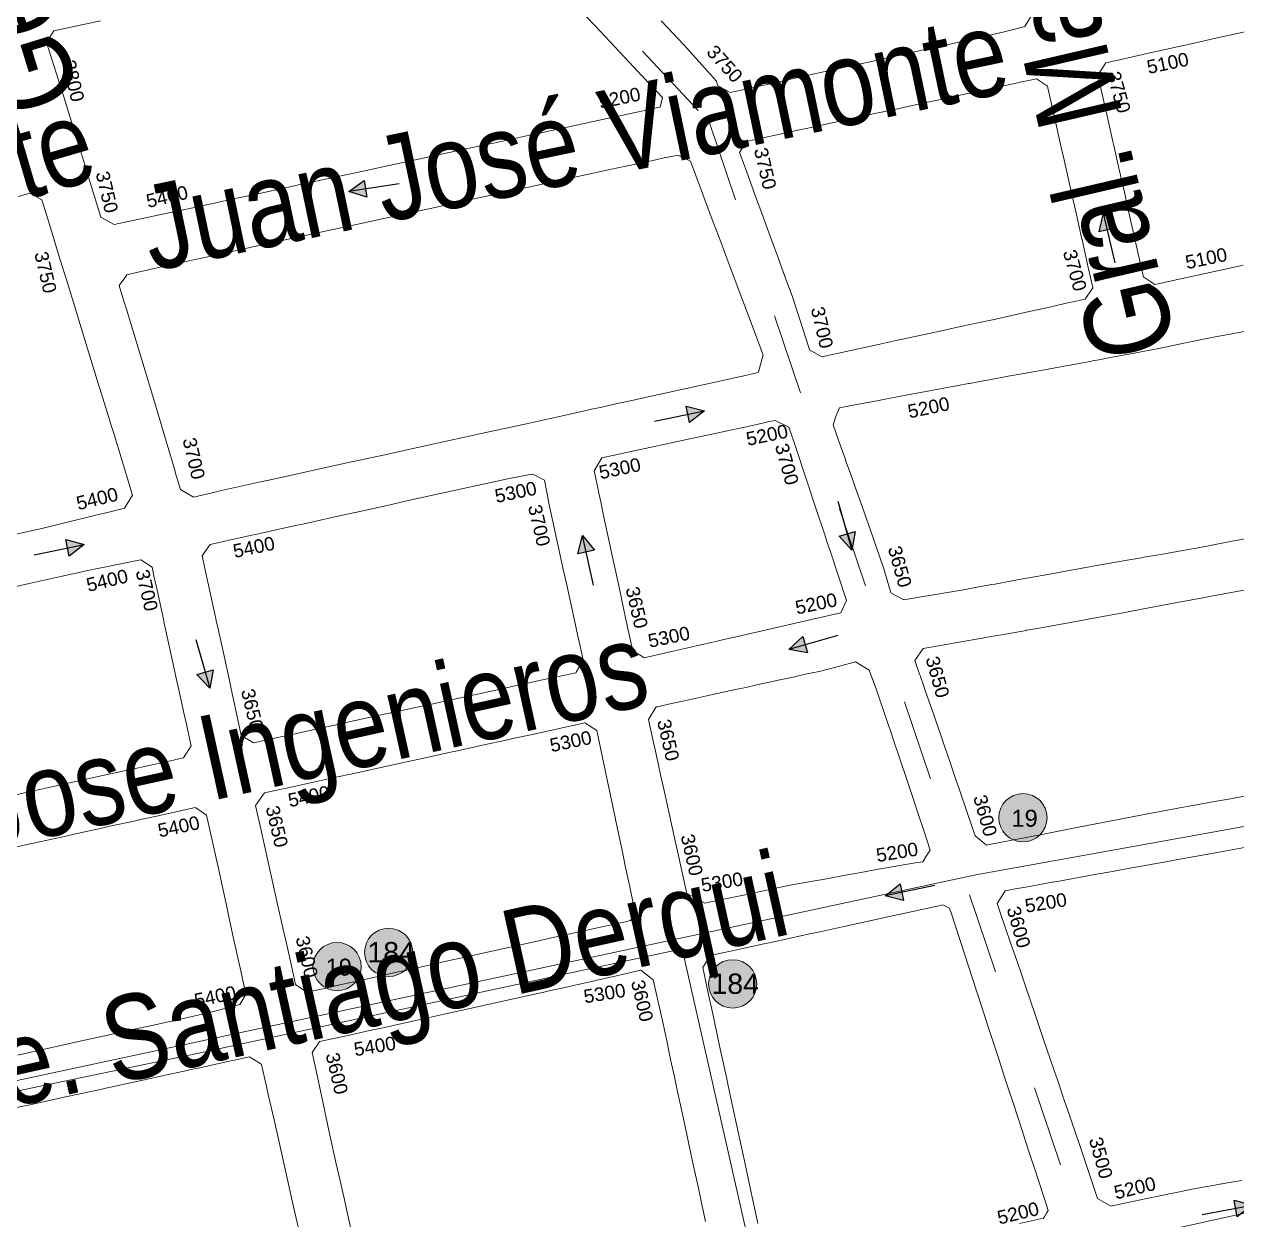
# Model space of a CAD drawing. Header units: millimetres. Extents: x 11558 to 23675, y 49449 to 61482.
# Drawn here: x 15735 to 16092.4, y 57378.9 to 57731.2 of the extents above; entities that cross this region are included whole.
import ezdxf

# ---------------------------------------------------------------- set-up
doc = ezdxf.new("R2010")
doc.units = ezdxf.units.MM
doc.linetypes.add('ACAD_ISO03W100', pattern=[30, 12, -18])
for name, color, linetype in [('0. plano base - nombres calles', 22, 'Continuous'), ('0. Plano Base - PLANO', 254, 'Continuous'), ('0. Plano base - sentido calles', 253, 'Continuous'), ('0.BARRIOS - DIVISIÓN', 12, 'ACAD_ISO03W100'), ('7. puesta en valor CC la lucila', 212, 'Continuous'), ('numeración', 7, 'Continuous')]:
    doc.layers.add(name, color=color, linetype=linetype)
for name, color, linetype, true_color in [('Linea 184 REGRESO', 7, 'Continuous', 0x18f75b), ('Linea 19 Estación Carapachay', 7, 'Continuous', 0xa80000), ('Linea 19 Plaza Miserere', 7, 'Continuous', 0x575757)]:
    doc.layers.add(name, color=color, linetype=linetype, true_color=true_color)
doc.layers.get('7. puesta en valor CC la lucila').off()
doc.styles.get("Standard").update_dxf_attribs({"font": 'arial.ttf'})

# ---------------------------------------------------------------- blocks, each defined once
blk = doc.blocks.new('MANZANAS')
at = {"layer": '0. Plano Base - PLANO', "color": 0, "linetype": 'Continuous', "lineweight": 5}
for points in [[(5634856.74, 6179736.45), (5634855.03, 6179735.02), (5634849.02, 6179730.02), (5634841.22, 6179723.52), (5634838.11, 6179720.92), (5634836.26, 6179719.38), (5634832.41, 6179719.81), (5634832.29, 6179719.82), (5634825.42, 6179727.97), (5634824.25, 6179729.35), (5634818.61, 6179736.04), (5634815.77, 6179739.4), (5634813.1, 6179742.56), (5634812.13, 6179743.71), (5634811.66, 6179744.27), (5634806.69, 6179750.17), (5634805.92, 6179751.07), (5634800.66, 6179757.31), (5634795.86, 6179763), (5634792.98, 6179766.41), (5634793.31, 6179770.71), (5634798.27, 6179774.86), (5634798.52, 6179775.08), (5634801.87, 6179777.88), (5634803.52, 6179779.27), (5634805.7, 6179781.09), (5634813.74, 6179787.84), (5634819.13, 6179792.36), (5634821.29, 6179794.17), (5634825.79, 6179797.94)], [(5634767.53, 6179773.56), (5634767.27, 6179769.22), (5634764.65, 6179766.86), (5634762.25, 6179764.7), (5634754.48, 6179758.13), (5634746.93, 6179751.83), (5634744, 6179749.37), (5634743.89, 6179749.29), (5634739.13, 6179745.31), (5634736.44, 6179743.07), (5634735.22, 6179742.04), (5634734.19, 6179741.18), (5634731.58, 6179739), (5634729.32, 6179737.11), (5634726.7, 6179734.92), (5634723.71, 6179732.43), (5634721.82, 6179730.85), (5634716.19, 6179726.14), (5634714.49, 6179724.72), (5634714.16, 6179724.45), (5634712.07, 6179722.7), (5634711.39, 6179722.13), (5634709.36, 6179720.44), (5634709.06, 6179720.19), (5634708.39, 6179719.63), (5634703.51, 6179715.56), (5634699.1, 6179711.87), (5634694.85, 6179711.99), (5634694.01, 6179712.96), (5634690.24, 6179714.4), (5634683.29, 6179717.07), (5634680.71, 6179718.01), (5634671.37, 6179721.25)], [(5634894.84, 6179665.55), (5634891.01, 6179662.5), (5634887.41, 6179659.64), (5634883.01, 6179656.13), (5634881.02, 6179654.62), (5634879.81, 6179653.69), (5634878.91, 6179653.01), (5634874.93, 6179649.98), (5634870.06, 6179646.27), (5634869.9, 6179646.14), (5634866.53, 6179643.58), (5634858.86, 6179637.69), (5634851.05, 6179631.65), (5634847.68, 6179629.05), (5634843.18, 6179625.58), (5634840.89, 6179623.81), (5634835.09, 6179619.33), (5634834.42, 6179618.81), (5634831.71, 6179616.72), (5634827.22, 6179613.25), (5634819.62, 6179607.51), (5634817.14, 6179605.65), (5634813.47, 6179602.9), (5634809.11, 6179602.87), (5634804.21, 6179608), (5634796.99, 6179614.87), (5634789.84, 6179621.61), (5634785.44, 6179625.73), (5634782.53, 6179628.44), (5634779.26, 6179631.48), (5634779.1, 6179631.62), (5634776.23, 6179634.29), (5634774.93, 6179635.5), (5634771.15, 6179639.01), (5634770.75, 6179641.84), (5634770.55, 6179644.35), (5634774.13, 6179647.16), (5634776.85, 6179649.29), (5634779.76, 6179651.57), (5634784.55, 6179655.33), (5634790.9, 6179660.3), (5634798.54, 6179666.27), (5634801, 6179668.18), (5634801.23, 6179668.36), (5634803.67, 6179670.25), (5634806.38, 6179672.35), (5634810.43, 6179675.49), (5634814.58, 6179678.72), (5634819.86, 6179682.82), (5634822.38, 6179684.77), (5634825, 6179686.81), (5634825.05, 6179686.84), (5634827.58, 6179688.81), (5634830.17, 6179690.81), (5634830.39, 6179690.99), (5634832.31, 6179692.48), (5634833.38, 6179693.31), (5634834.21, 6179693.95), (5634835.04, 6179694.6), (5634838.1, 6179696.97), (5634846.01, 6179703.24), (5634852.26, 6179708.29), (5634859.2, 6179713.89), (5634864, 6179717.68), (5634866.4, 6179719.58)], [(5634651.2, 6179712.18), (5634654.59, 6179710.99), (5634660.72, 6179708.84), (5634670.3, 6179705.48), (5634673.75, 6179704.27), (5634673.81, 6179704.25), (5634677.45, 6179702.97), (5634677.51, 6179702.95), (5634682.09, 6179701.34), (5634682.81, 6179698.54), (5634681.99, 6179697.86), (5634678.48, 6179694.96), (5634667.26, 6179685.68), (5634659.52, 6179679.28), (5634656.78, 6179677.02), (5634654.54, 6179675.16), (5634654.34, 6179675), (5634651.75, 6179672.86), (5634644.06, 6179666.5), (5634642.15, 6179664.92), (5634636.28, 6179660.07), (5634628.85, 6179653.92), (5634621.23, 6179647.63), (5634613.43, 6179641.18), (5634605.71, 6179634.8), (5634598.1, 6179628.5), (5634597.86, 6179628.3), (5634590.38, 6179622.12), (5634582.98, 6179616), (5634580.23, 6179613.73), (5634574.9, 6179609.32), (5634571.31, 6179606.35), (5634570.62, 6179605.78), (5634567.19, 6179602.95), (5634555.95, 6179593.66), (5634551.41, 6179593.78), (5634546.75, 6179598.53), (5634541.16, 6179604.23), (5634539.64, 6179605.79), (5634532.69, 6179612.87), (5634529, 6179616.61), (5634525.46, 6179620.19), (5634513.53, 6179632.1), (5634513.89, 6179636.1), (5634524.69, 6179645.04)], [(5634929.61, 6179598.09), (5634925.9, 6179595.22), (5634921.65, 6179591.94), (5634916.98, 6179588.33), (5634913.48, 6179585.62), (5634911.4, 6179584.02), (5634905.5, 6179579.39), (5634904.67, 6179578.73), (5634897.79, 6179573.28), (5634890.07, 6179567.15), (5634887.29, 6179564.94), (5634882.22, 6179560.92), (5634877.32, 6179557.03), (5634873.98, 6179554.38), (5634868.68, 6179550.18), (5634868.43, 6179549.98), (5634864.16, 6179550.81), (5634858.95, 6179555.82), (5634853.61, 6179560.95), (5634851.7, 6179562.78), (5634848.77, 6179565.56), (5634847.21, 6179567.04), (5634844.42, 6179569.69), (5634841.72, 6179572.26), (5634838.22, 6179575.59), (5634836.91, 6179576.82), (5634831.39, 6179582.06), (5634830.4, 6179583.01), (5634828.02, 6179585.27), (5634827.67, 6179585.6), (5634824.61, 6179588.5), (5634825.13, 6179592.71), (5634834.17, 6179599.64), (5634838.7, 6179603.12), (5634841.78, 6179605.49), (5634844.74, 6179607.75), (5634849.59, 6179611.48), (5634849.67, 6179611.54), (5634852.67, 6179613.85), (5634860.99, 6179620.29), (5634866.43, 6179624.53), (5634867.27, 6179625.18), (5634868.62, 6179626.24), (5634872.07, 6179628.93), (5634874.53, 6179630.84), (5634876.58, 6179632.45), (5634881.96, 6179636.64), (5634884.89, 6179638.92), (5634886.59, 6179640.25), (5634887.53, 6179640.98), (5634891.44, 6179644.03), (5634891.75, 6179644.27), (5634892.6, 6179644.94), (5634893.49, 6179645.63), (5634895.47, 6179647.18), (5634901.14, 6179651.6)], [(5634980.7, 6179496.99), (5634977.26, 6179494.34), (5634976.14, 6179493.5), (5634975.91, 6179493.32), (5634974.33, 6179492.09), (5634968.39, 6179487.52), (5634968.25, 6179487.4), (5634961.37, 6179481.82), (5634958.33, 6179479.32), (5634955.42, 6179476.92), (5634949.97, 6179472.43), (5634945.48, 6179472.63), (5634938.5, 6179479.36), (5634933.13, 6179484.54), (5634930.99, 6179486.59), (5634924.82, 6179492.48), (5634923.86, 6179493.4), (5634918.58, 6179498.45), (5634916.72, 6179500.22), (5634909.32, 6179507.29), (5634906.38, 6179510.1), (5634903.03, 6179513.31), (5634902.17, 6179514.13), (5634896.84, 6179519.22), (5634894.84, 6179521.13), (5634891.98, 6179523.87), (5634889.02, 6179526.69), (5634887.75, 6179527.91), (5634881.39, 6179533.99), (5634879.15, 6179536.13), (5634879.51, 6179540.56), (5634881.87, 6179542.39), (5634884.4, 6179544.34), (5634887.67, 6179546.87), (5634890.61, 6179549.15), (5634890.73, 6179549.24), (5634892.28, 6179550.43), (5634900.75, 6179556.98), (5634904.93, 6179560.21), (5634909.01, 6179563.37), (5634917.56, 6179569.99), (5634919.53, 6179571.51), (5634924.43, 6179575.3), (5634929.79, 6179579.45), (5634932.69, 6179581.69), (5634940.52, 6179587.75)], [(5634527.13, 6179587.99), (5634529.59, 6179590.36), (5634533.62, 6179590.31), (5634538.49, 6179585.37), (5634545.49, 6179578.26), (5634552.55, 6179571.11), (5634554.89, 6179568.73), (5634558.68, 6179564.88), (5634559.65, 6179563.9), (5634566.51, 6179556.94), (5634573.58, 6179549.76), (5634574.47, 6179548.85), (5634580.51, 6179542.73), (5634582.91, 6179540.29), (5634583.29, 6179539.91), (5634588.49, 6179534.62), (5634590.85, 6179532.23), (5634593.24, 6179529.8), (5634597.06, 6179525.89), (5634597.52, 6179525.42), (5634597.17, 6179520.88), (5634593.59, 6179517.75), (5634590.96, 6179515.44), (5634578.3, 6179504.35), (5634576.17, 6179502.58), (5634568.5, 6179496.2)], [(5634860.01, 6179419.95), (5634857.59, 6179422.87), (5634853.46, 6179427.87), (5634851.28, 6179430.5), (5634846.82, 6179435.89), (5634844.76, 6179438.38), (5634838.63, 6179445.79), (5634833.21, 6179452.34), (5634832.22, 6179453.54), (5634825.84, 6179461.25), (5634819.11, 6179469.37), (5634815.73, 6179473.45), (5634813.55, 6179476.09), (5634810.81, 6179479.41), (5634811.21, 6179483.57), (5634814.4, 6179486.23), (5634817.29, 6179488.63), (5634823.17, 6179493.52), (5634824.79, 6179494.87), (5634825.55, 6179495.5), (5634826.25, 6179496.09), (5634829.38, 6179498.69), (5634833.86, 6179502.42), (5634836.96, 6179504.99), (5634841.81, 6179509.03), (5634849.93, 6179515.78), (5634853.32, 6179518.6), (5634858.11, 6179522.59), (5634863.82, 6179527.32), (5634865.12, 6179528.41), (5634867.28, 6179528.47), (5634868.32, 6179527.44), (5634874.04, 6179521.83), (5634877.41, 6179518.52), (5634885.62, 6179510.47), (5634886.03, 6179510.07), (5634892.36, 6179503.85), (5634892.88, 6179503.35), (5634900.17, 6179496.19), (5634902.75, 6179493.66), (5634905.1, 6179491.35), (5634907.34, 6179489.15), (5634909.48, 6179487.05), (5634914.19, 6179482.43), (5634921.35, 6179475.4), (5634925.96, 6179470.88), (5634926.68, 6179470.2), (5634932.07, 6179464.88), (5634934.16, 6179462.84), (5634934.11, 6179461.89), (5634934.06, 6179460.81), (5634934.03, 6179460.13), (5634928.45, 6179455.56)], [(5634574.77, 6179481.74), (5634582.48, 6179488.25), (5634590.05, 6179494.64), (5634596.4, 6179499.97), (5634597.91, 6179501.18), (5634599.96, 6179502.83), (5634606.39, 6179507.97), (5634608.42, 6179509.59), (5634612.39, 6179509.22), (5634614.39, 6179506.81), (5634616.79, 6179503.93), (5634618.54, 6179501.83), (5634622.41, 6179497.17), (5634623.2, 6179496.22), (5634629.61, 6179488.52), (5634632.91, 6179484.55), (5634634.36, 6179482.81), (5634636.05, 6179480.78), (5634638.33, 6179478.04), (5634640.23, 6179475.76), (5634642.42, 6179473.12), (5634646.86, 6179467.78), (5634646.49, 6179463.63), (5634644.74, 6179462.17), (5634644.21, 6179461.73), (5634636.76, 6179455.5), (5634636.11, 6179454.96), (5634628.54, 6179448.65), (5634620.8, 6179442.18), (5634616.68, 6179438.74), (5634613.22, 6179435.85), (5634610.77, 6179433.8), (5634605.47, 6179429.38)], [(5634754.58, 6179362.89), (5634748.03, 6179370.66), (5634745.75, 6179373.36), (5634744.08, 6179375.34), (5634741.61, 6179378.27), (5634736.04, 6179384.93), (5634735.18, 6179385.97), (5634728.78, 6179393.69), (5634723.98, 6179399.49), (5634720.15, 6179404.11), (5634720.19, 6179404.43), (5634720.57, 6179407.4), (5634720.64, 6179407.94), (5634727.26, 6179413.45), (5634732.24, 6179417.61), (5634734.99, 6179419.9), (5634742.55, 6179426.2), (5634750.25, 6179432.62), (5634757.97, 6179439.06), (5634763.09, 6179443.38), (5634765.6, 6179445.49), (5634773.25, 6179451.93), (5634773.44, 6179452.09), (5634776.74, 6179454.86), (5634780.83, 6179458.31), (5634783.56, 6179460.61), (5634785.92, 6179462.6), (5634788.33, 6179464.66), (5634794.95, 6179470.31), (5634799.48, 6179469.46), (5634807.56, 6179459.98), (5634811.64, 6179454.99), (5634813.93, 6179452.18), (5634815.74, 6179449.97), (5634818.24, 6179446.95), (5634820.5, 6179444.22), (5634826.89, 6179436.5), (5634833.27, 6179428.79), (5634835.1, 6179426.59), (5634839.66, 6179421.08), (5634843.7, 6179416.21), (5634846.05, 6179413.38)], [(5634612.82, 6179415.89), (5634618.5, 6179420.61), (5634620.68, 6179422.44), (5634626.36, 6179427.19), (5634628.26, 6179428.78), (5634634.98, 6179434.4), (5634635.93, 6179435.2), (5634636.58, 6179435.75), (5634642.84, 6179440.98), (5634643.56, 6179441.59), (5634645.6, 6179443.29), (5634647.75, 6179445.09), (5634656.31, 6179452.25), (5634656.48, 6179452.23), (5634660.35, 6179451.77), (5634664.95, 6179446.31), (5634671.24, 6179438.75), (5634673.36, 6179436.2), (5634677.74, 6179430.95), (5634679.69, 6179428.6), (5634679.98, 6179428.25), (5634684.13, 6179423.26), (5634685.56, 6179421.55), (5634687.87, 6179418.77), (5634690.37, 6179415.77), (5634694.99, 6179410.22), (5634694.7, 6179406.81), (5634689.96, 6179402.43), (5634688.23, 6179400.84), (5634682.24, 6179395.79), (5634674.27, 6179389.14), (5634673.12, 6179388.18), (5634670.45, 6179385.95), (5634669.6, 6179385.23), (5634666.7, 6179382.81), (5634664.96, 6179381.36), (5634664.79, 6179381.22), (5634658.97, 6179376.36), (5634651.42, 6179370.03), (5634643.58, 6179363.46)], [(5634649.93, 6179349.17), (5634652.27, 6179351.11), (5634654.54, 6179352.99), (5634662.13, 6179359.29), (5634664.76, 6179361.47), (5634667.24, 6179363.53), (5634669.47, 6179365.39), (5634671.74, 6179367.28), (5634673.99, 6179369.16), (5634675.29, 6179370.25), (5634677.44, 6179372.04), (5634680.02, 6179374.18), (5634682.84, 6179376.53), (5634685.22, 6179378.51), (5634688.87, 6179381.54), (5634689.97, 6179382.45), (5634690.46, 6179382.86), (5634692.84, 6179384.84), (5634699.66, 6179390.51), (5634700.55, 6179391.25), (5634704.4, 6179394.45), (5634705.13, 6179394.39), (5634707.92, 6179394.16), (5634708.55, 6179394.11), (5634710, 6179392.39), (5634712.84, 6179389.03), (5634714.39, 6179387.18), (5634717.12, 6179383.94), (5634719.36, 6179381.3), (5634723.71, 6179376.15), (5634730.12, 6179368.55), (5634736.33, 6179361.18), (5634743.01, 6179353.25)]]:
    blk.add_lwpolyline(points, dxfattribs=at)
for points in [[(5634764.64, 6179659.93), (5634759.03, 6179655.27), (5634754.85, 6179655.42), (5634754.81, 6179655.46), (5634747.94, 6179662.21), (5634747.26, 6179662.88), (5634742.9, 6179667.17), (5634739.67, 6179670.12), (5634739.05, 6179670.68), (5634736.49, 6179673.02), (5634734.27, 6179675.05), (5634731.77, 6179677.33), (5634729.12, 6179679.76), (5634726.8, 6179681.87), (5634726.39, 6179682.25), (5634724.38, 6179684.09), (5634721.55, 6179686.67), (5634720.55, 6179687.58), (5634720.43, 6179687.7), (5634720.11, 6179687.99), (5634716.82, 6179690.99), (5634713.43, 6179694.09), (5634709.75, 6179697.46), (5634709.99, 6179701.33), (5634714.17, 6179704.79), (5634717.07, 6179707.2), (5634722.3, 6179711.53), (5634722.36, 6179711.58), (5634725.05, 6179713.8), (5634730.91, 6179718.66), (5634733.43, 6179720.74), (5634740.12, 6179726.29), (5634741.02, 6179727.03), (5634744.05, 6179729.54), (5634748.92, 6179733.57), (5634756.58, 6179739.92), (5634758.59, 6179741.58), (5634761.44, 6179743.94), (5634764.27, 6179746.29), (5634771.97, 6179752.67), (5634774.29, 6179754.59), (5634775.22, 6179755.36), (5634777.34, 6179757.11), (5634781.28, 6179756.69), (5634781.59, 6179756.32), (5634786.45, 6179750.55), (5634787.32, 6179749.52), (5634793.47, 6179742.23), (5634795.38, 6179739.96), (5634799.72, 6179734.81), (5634802.65, 6179731.33), (5634806.23, 6179727.08), (5634811.03, 6179721.38), (5634811.12, 6179721.28), (5634816.56, 6179714.83), (5634820.47, 6179710.18), (5634820.51, 6179710.13), (5634820.04, 6179706.14), (5634817.21, 6179703.76), (5634816.36, 6179703.05), (5634814.69, 6179701.64), (5634810.76, 6179698.34), (5634807.06, 6179695.23), (5634799.34, 6179688.76), (5634797.45, 6179687.19), (5634791.59, 6179682.32), (5634789.76, 6179680.8), (5634786.73, 6179678.28), (5634783.9, 6179675.93), (5634776.28, 6179669.6), (5634772.74, 6179666.66), (5634771.13, 6179665.32), (5634768.59, 6179663.21)], [(5634619.29, 6179537.99), (5634613.75, 6179533.13), (5634609.31, 6179533.37), (5634605.54, 6179537.27), (5634605.4, 6179537.42), (5634603.47, 6179539.42), (5634600.9, 6179542.08), (5634597.73, 6179545.36), (5634593.23, 6179550.03), (5634586.94, 6179556.48), (5634586.27, 6179557.17), (5634579.18, 6179564.44), (5634573.53, 6179570.24), (5634570.84, 6179572.97), (5634568.92, 6179574.92), (5634565.52, 6179578.37), (5634566, 6179581.68), (5634566.03, 6179582.26), (5634569, 6179584.75), (5634573.76, 6179588.73), (5634578.43, 6179592.65), (5634582.53, 6179596.09), (5634582.62, 6179596.16), (5634586.15, 6179599.11), (5634593.86, 6179605.57), (5634601.32, 6179611.76), (5634605.9, 6179615.55), (5634609.14, 6179618.24), (5634611.34, 6179620.06), (5634616.74, 6179624.53), (5634623.54, 6179630.16), (5634624.57, 6179631.02), (5634632.16, 6179637.3), (5634635, 6179639.65), (5634636.78, 6179641.13), (5634639.93, 6179643.74), (5634642.43, 6179645.81), (5634644.77, 6179647.75), (5634647.67, 6179650.15), (5634655.38, 6179656.53), (5634663.12, 6179662.94), (5634670.68, 6179669.2), (5634678.5, 6179675.68), (5634681.42, 6179678.09), (5634683.04, 6179679.44), (5634687.8, 6179683.38), (5634690.71, 6179685.79), (5634690.85, 6179685.91), (5634693.9, 6179688.43), (5634694.83, 6179688.46), (5634697.24, 6179688.53), (5634698.02, 6179688.55), (5634704.73, 6179682.51), (5634707.95, 6179679.62), (5634712.67, 6179675.38), (5634716.94, 6179671.54), (5634721.58, 6179667.37), (5634730.12, 6179659.7), (5634737.1, 6179653.42), (5634739.26, 6179651.48), (5634741.75, 6179649.24), (5634743.05, 6179648.07), (5634743.35, 6179647.81), (5634744.45, 6179642.74), (5634744.51, 6179642.46), (5634743.51, 6179641.63), (5634741.58, 6179640.02), (5634739.01, 6179637.87), (5634734.9, 6179634.43), (5634730.98, 6179631.17), (5634723.3, 6179624.75), (5634719.35, 6179621.45), (5634715.63, 6179618.35), (5634712.22, 6179615.5), (5634707.93, 6179611.91), (5634707.13, 6179611.24), (5634706.62, 6179610.82), (5634704.28, 6179608.86), (5634699.19, 6179604.61), (5634691.49, 6179598.19), (5634680.29, 6179588.86), (5634676.82, 6179585.96), (5634668.34, 6179578.9), (5634657.98, 6179570.26), (5634650.3, 6179563.86), (5634642.57, 6179557.42), (5634634.62, 6179550.79), (5634630.68, 6179547.51), (5634629.14, 6179546.23), (5634627.06, 6179544.5), (5634619.47, 6179538.14)], [(5634767.49, 6179564.38), (5634753.4, 6179552.4), (5634752.91, 6179552.44), (5634749.44, 6179552.71), (5634744.93, 6179558.17), (5634739.83, 6179564.37), (5634739.37, 6179564.89), (5634738.15, 6179566.38), (5634734.39, 6179570.92), (5634732.1, 6179573.7), (5634725.52, 6179581.65), (5634723.79, 6179583.74), (5634720.84, 6179587.32), (5634719.22, 6179589.28), (5634718.21, 6179590.5), (5634714.92, 6179594.48), (5634715.18, 6179598.93), (5634720.94, 6179603.7), (5634727.43, 6179609.08), (5634728.82, 6179610.23), (5634736.67, 6179616.73), (5634744.34, 6179623.08), (5634748.02, 6179626.04), (5634750.87, 6179628.49), (5634753.75, 6179630.91), (5634755.47, 6179632.3), (5634759.94, 6179632.41), (5634764.05, 6179628.42), (5634771.67, 6179621.03), (5634778.7, 6179614.2), (5634783.5, 6179609.54), (5634785.85, 6179607.26), (5634787.55, 6179605.62), (5634792.94, 6179600.38), (5634798.6, 6179594.89), (5634798.69, 6179590.9), (5634792.3, 6179585.47), (5634790.58, 6179583.98), (5634782.61, 6179577.23), (5634774.92, 6179570.69), (5634771.8, 6179568.05), (5634770.21, 6179566.69)], [(5634668.04, 6179481.5), (5634662.72, 6179477.1), (5634658.55, 6179477.27), (5634654.03, 6179482.78), (5634649.59, 6179488.19), (5634647.69, 6179490.48), (5634640.95, 6179498.57), (5634638.35, 6179501.69), (5634636.41, 6179504.03), (5634634.88, 6179505.86), (5634628.41, 6179513.62), (5634623.94, 6179518.99), (5634624.52, 6179523.07), (5634626.24, 6179524.51), (5634628.19, 6179526.14), (5634631.7, 6179529.07), (5634633.42, 6179530.51), (5634636.4, 6179533.01), (5634638.68, 6179534.92), (5634641.87, 6179537.59), (5634644.28, 6179539.6), (5634646.28, 6179541.27), (5634654.05, 6179547.77), (5634656.57, 6179549.88), (5634659.16, 6179552.04), (5634661.6, 6179554.09), (5634666.14, 6179557.89), (5634669.29, 6179560.65), (5634677.04, 6179567.01), (5634684.87, 6179573.56), (5634688.1, 6179576.26), (5634693.04, 6179580.39), (5634698.25, 6179584.48), (5634699.34, 6179585.33), (5634703.23, 6179585.3), (5634704.79, 6179583.3), (5634705.42, 6179582.5), (5634707.49, 6179579.84), (5634709.5, 6179577.43), (5634712.46, 6179573.88), (5634713.69, 6179572.41), (5634714.27, 6179571.71), (5634715.77, 6179569.91), (5634720.5, 6179564.23), (5634723.01, 6179561.23), (5634726.86, 6179556.6), (5634733.41, 6179548.74), (5634735.65, 6179546.06), (5634737.78, 6179543.5), (5634737.55, 6179539.43), (5634737.54, 6179539.18), (5634733.97, 6179536.23), (5634731.6, 6179534.26), (5634723.11, 6179527.22), (5634715.48, 6179520.89), (5634712.97, 6179518.81), (5634707.83, 6179514.55), (5634705.12, 6179512.3), (5634700.05, 6179508.09), (5634692.41, 6179501.74), (5634691.66, 6179501.12), (5634684.61, 6179495.26), (5634683.74, 6179494.54), (5634676.91, 6179488.87), (5634670.97, 6179483.92)], [(5634809.31, 6179501.97), (5634802.64, 6179496.49), (5634796.66, 6179496.59), (5634796.54, 6179496.59), (5634793.07, 6179500.75), (5634788.38, 6179506.36), (5634786.67, 6179508.41), (5634780.16, 6179516.2), (5634775.78, 6179521.45), (5634773.62, 6179524.03), (5634771.4, 6179526.69), (5634769, 6179529.56), (5634767.35, 6179531.53), (5634762.89, 6179536.87), (5634763.22, 6179541.18), (5634763.44, 6179541.38), (5634766.81, 6179544.19), (5634769.38, 6179546.33), (5634776.36, 6179552.13), (5634778.73, 6179554.11), (5634781.26, 6179556.2), (5634783.99, 6179558.47), (5634786.56, 6179560.62), (5634789.11, 6179562.73), (5634791.56, 6179564.76), (5634795.02, 6179567.63), (5634798.14, 6179570.27), (5634799.39, 6179571.26), (5634801.02, 6179572.62), (5634803.4, 6179574.76), (5634807.92, 6179578.83), (5634809.23, 6179580.02), (5634813.99, 6179579.75), (5634818.53, 6179575.62), (5634825.67, 6179568.76), (5634827.76, 6179566.75), (5634830.02, 6179564.58), (5634832.91, 6179561.79), (5634840.02, 6179555.03), (5634847.2, 6179548), (5634849.57, 6179545.66), (5634852.02, 6179543.25), (5634854.34, 6179540.95), (5634854.19, 6179539.23), (5634853.98, 6179536.93), (5634852.28, 6179535.65), (5634849.86, 6179533.83), (5634847.64, 6179532.15), (5634843.46, 6179528.97), (5634837.96, 6179524.71), (5634836.5, 6179523.58), (5634830.24, 6179518.72), (5634827.39, 6179516.52), (5634822.05, 6179512.44), (5634814.46, 6179506.2), (5634812, 6179504.18)], [(5634767.84, 6179506.3), (5634767.87, 6179506.26), (5634774.37, 6179498.33), (5634776.73, 6179495.45), (5634780.76, 6179490.53), (5634785.7, 6179484.5), (5634785.67, 6179484.07), (5634785.52, 6179481.82), (5634784, 6179480.57), (5634783.18, 6179479.89), (5634776.77, 6179474.59), (5634773.24, 6179471.64), (5634770.12, 6179469.02), (5634768.62, 6179467.76), (5634762.53, 6179462.65), (5634755.89, 6179457.09), (5634754.84, 6179456.2), (5634750.31, 6179452.4), (5634746.96, 6179449.59), (5634745.04, 6179447.98), (5634742.51, 6179445.86), (5634739.52, 6179443.35), (5634736.8, 6179441.07), (5634733.41, 6179438.23), (5634731.77, 6179436.85), (5634724.34, 6179430.62), (5634718.27, 6179425.53), (5634714.72, 6179422.54), (5634710.62, 6179419.1), (5634706.64, 6179419.61), (5634702.09, 6179425.02), (5634698.04, 6179429.82), (5634695.6, 6179432.71), (5634691.32, 6179437.8), (5634689.26, 6179440.25), (5634682.8, 6179447.91), (5634676.34, 6179455.58), (5634671.82, 6179460.96), (5634672.42, 6179465.49), (5634678.53, 6179470.56), (5634678.9, 6179470.88), (5634685.87, 6179476.68), (5634688.71, 6179479.03), (5634691.64, 6179481.47), (5634693.18, 6179482.75), (5634701.21, 6179489.43), (5634709.05, 6179495.96), (5634715.55, 6179501.36), (5634716.85, 6179502.44), (5634724.42, 6179508.74), (5634727.44, 6179511.25), (5634730.42, 6179513.74), (5634733.81, 6179516.55), (5634738.11, 6179520.13), (5634742.86, 6179524.08), (5634746.77, 6179527.35), (5634750.89, 6179526.97), (5634758.48, 6179517.72), (5634759.11, 6179516.94), (5634761.54, 6179513.98), (5634761.57, 6179513.93), (5634761.78, 6179513.68)]]:
    blk.add_lwpolyline(points, close=True, dxfattribs=at)
blk = doc.blocks.new('19')
at = {"layer": 'Linea 19 Estación Carapachay', "lineweight": 211, "true_color": 0xededed}
h = blk.add_hatch(color=7, dxfattribs=at)
h.dxf.hatch_style = 1
edge = h.paths.add_edge_path()
edge.add_arc((0, 0), 7.11, 0, 360)
at = {"layer": 'Linea 19 Estación Carapachay', "lineweight": 9}
blk.add_circle((0, 0), 7.11, dxfattribs=at)
at = {"layer": 'Linea 19 Estación Carapachay', "lineweight": 15, "insert": (-3.4, 2.34), "char_height": 5, "attachment_point": 1}
blk.add_mtext_dynamic_manual_height_columns('19', width=16.4579, gutter_width=12.5, heights=[0], dxfattribs=at)
blk = doc.blocks.new('184 vuelta')
at = {"layer": 'Linea 184 REGRESO', "lineweight": 211, "true_color": 0xededed}
h = blk.add_hatch(color=7, dxfattribs=at)
h.dxf.hatch_style = 1
edge = h.paths.add_edge_path()
edge.add_arc((0, 0), 7.11, 0, 360)
at = {"layer": 'Linea 184 REGRESO', "lineweight": 9}
blk.add_circle((0, 0), 7.11, dxfattribs=at)
at = {"layer": 'Linea 184 REGRESO', "lineweight": 15, "insert": (-6.26, 3.05), "char_height": 6, "attachment_point": 1}
blk.add_mtext_dynamic_manual_height_columns('184', width=16.4579, gutter_width=12.5, heights=[0], dxfattribs=at)

msp = doc.modelspace()

# ---------------------------------------------------------------- hatches: boundary and pattern name
at = {"layer": '0. Plano base - sentido calles', "linetype": 'Continuous', "lineweight": 25, "ltscale": 2, "true_color": 0x1a1a1a}
h = msp.add_hatch(color=250, dxfattribs=at)
h.dxf.hatch_style = 1
h.paths.add_polyline_path([(15830.67, 57681.94), (15835.99, 57680.22), (15835.61, 57682.69)])
h.paths.add_polyline_path([(15830.67, 57681.94), (15835.61, 57682.69), (15835.23, 57685.16)])
h = msp.add_hatch(color=250, dxfattribs=at)
h.dxf.hatch_style = 1
h.paths.add_polyline_path([(16053.13, 57675.49), (16051.86, 57670.05), (16054.29, 57670.63)])
h.paths.add_polyline_path([(16053.13, 57675.49), (16054.29, 57670.63), (16056.72, 57671.21)])
h = msp.add_hatch(color=250, dxfattribs=at)
h.dxf.hatch_style = 1
h.paths.add_polyline_path([(15935.5, 57617.25), (15930.1, 57618.7), (15930.6, 57616.25)])
h.paths.add_polyline_path([(15935.5, 57617.25), (15930.6, 57616.25), (15931.1, 57613.8)])
h = msp.add_hatch(color=250, dxfattribs=at)
h.dxf.hatch_style = 1
h.paths.add_polyline_path([(15978.96, 57576.2), (15979.99, 57581.7), (15977.58, 57581.01)])
h.paths.add_polyline_path([(15978.96, 57576.2), (15977.58, 57581.01), (15975.18, 57580.33)])
h = msp.add_hatch(color=250, dxfattribs=at)
h.dxf.hatch_style = 1
h.paths.add_polyline_path([(15752.67, 57577.88), (15747.27, 57579.33), (15747.77, 57576.88)])
h.paths.add_polyline_path([(15752.67, 57577.88), (15747.77, 57576.88), (15748.27, 57574.43)])
h = msp.add_hatch(color=250, dxfattribs=at)
h.dxf.hatch_style = 1
h.paths.add_polyline_path([(15899.56, 57580.56), (15898.19, 57575.13), (15900.63, 57575.67)])
h.paths.add_polyline_path([(15899.56, 57580.56), (15900.63, 57575.67), (15903.08, 57576.21)])
h = msp.add_hatch(color=250, dxfattribs=at)
h.dxf.hatch_style = 1
h.paths.add_polyline_path([(15960.37, 57547), (15965.86, 57545.96), (15965.18, 57548.36)])
h.paths.add_polyline_path([(15960.37, 57547), (15965.18, 57548.36), (15964.5, 57550.77)])
h = msp.add_hatch(color=250, dxfattribs=at)
h.dxf.hatch_style = 1
h.paths.add_polyline_path([(15789.7, 57535.52), (15790.73, 57541.01), (15788.32, 57540.33)])
h.paths.add_polyline_path([(15789.7, 57535.52), (15788.32, 57540.33), (15785.92, 57539.64)])
h = msp.add_hatch(color=250, dxfattribs=at)
h.dxf.hatch_style = 1
h.paths.add_polyline_path([(15988.77, 57474.42), (15994.18, 57472.98), (15993.67, 57475.43)])
h.paths.add_polyline_path([(15988.77, 57474.42), (15993.67, 57475.43), (15993.17, 57477.88)])
h = msp.add_hatch(color=250, dxfattribs=at)
h.dxf.hatch_style = 1
h.paths.add_polyline_path([(16097, 57383.19), (16091.63, 57384.75), (16092.08, 57382.29)])
h.paths.add_polyline_path([(16097, 57383.19), (16092.08, 57382.29), (16092.53, 57379.83)])

# ---------------------------------------------------------------- linework, layer by layer
at = {"layer": '0. Plano base - sentido calles', "color": 250, "linetype": 'Continuous', "lineweight": 25, "ltscale": 2, "true_color": 0x1a1a1a}
for points in [[(15845.5, 57684.2), (15830.67, 57681.94), (15835.23, 57685.16), (15835.99, 57680.22), (15830.67, 57681.94)], [(16056.6, 57660.9), (16053.13, 57675.49), (16056.72, 57671.21), (16051.86, 57670.05), (16053.13, 57675.49)], [(15920.8, 57614.26), (15935.5, 57617.25), (15931.1, 57613.8), (15930.1, 57618.7), (15935.5, 57617.25)], [(15974.84, 57590.63), (15978.96, 57576.2), (15975.18, 57580.33), (15979.99, 57581.7), (15978.96, 57576.2)], [(15737.97, 57574.88), (15752.67, 57577.88), (15748.27, 57574.43), (15747.27, 57579.33), (15752.67, 57577.88)], [(15902.79, 57565.91), (15899.56, 57580.56), (15903.08, 57576.21), (15898.19, 57575.13), (15899.56, 57580.56)], [(15785.58, 57549.94), (15789.7, 57535.52), (15785.92, 57539.64), (15790.73, 57541.01), (15789.7, 57535.52)], [(15974.8, 57551.08), (15960.37, 57547), (15964.5, 57550.77), (15965.86, 57545.96), (15960.37, 57547)], [(16003.47, 57477.44), (15988.77, 57474.42), (15993.17, 57477.88), (15994.18, 57472.98), (15988.77, 57474.42)], [(16082.24, 57380.49), (16097, 57383.19), (16092.53, 57379.83), (16091.63, 57384.75), (16097, 57383.19)]]:
    msp.add_lwpolyline(points, dxfattribs=at)
at = {"layer": '0.BARRIOS - DIVISIÓN', "color": 14, "lineweight": 18, "ltscale": 2}
msp.add_lwpolyline([(16418.59, 58130.89), (16249.98, 58111.94), (16083.83, 58079.19), (15820.55, 58019.73), (15876.26, 57767.08), (15937.04, 57702.15), (16048.38, 57371.67), (16080.77, 57272.05), (16119.78, 56977.46), (16114.28, 56971.06), (16127.11, 56864.76), (15822.26, 56799.18), (15619.96, 56789.72), (15441.36, 56374.38), (15242.07, 56442.67), (14737.19, 56476.17), (14744.95, 56558.25), (14680.7, 56781.83), (14379.79, 56701.5), (14354.72, 56697.3), (14314.52, 56710.66), (13967.63, 56603.49), (14252.98, 55490.76)], dxfattribs=at)
at = {"layer": 'Linea 184 REGRESO', "lineweight": 15}
msp.add_lwpolyline([(15982.29, 57040.31), (15978.15, 57121.85), (15976.52, 57192.67), (15971.34, 57267.37), (15954.35, 57346.49), (15928.93, 57458.8), (15785.45, 57427.85), (15559.83, 57380.81), (15449.06, 57353.97), (15474.82, 57159.15), (15152.59, 57072.92), (15099.22, 57292.41), (15053.41, 57469.04), (15011.13, 57623.73), (14944.13, 57834.63), (14899.69, 57971.82)], dxfattribs=at)
at = {"layer": 'Linea 19 Estación Carapachay', "lineweight": 15}
msp.add_lwpolyline([(17174.57, 57457.89), (16228.33, 57449.93), (16211.2, 57515.81), (16015.52, 57480.55), (15669.16, 57406.27), (15711.4, 57217.13), (15743.6, 57063.68), (15399.68, 56990.41), (15347.23, 56923.77), (15246.23, 57002.42), (14957.3, 56625.37), (14847.19, 56710.57), (14677.77, 56789.89), (14384.87, 56708.79), (14291.21, 57049.12), (14386.89, 57077.08), (14404.23, 57017.47)], dxfattribs=at)
at = {"layer": 'Linea 19 Plaza Miserere', "lineweight": 15}
msp.add_lwpolyline([(14404.23, 57017.47), (14417.27, 56974.43), (14610.89, 57027.6), (14663.32, 56836.24), (14866.79, 56881.23), (15053.21, 56739.51), (15195.67, 56926.28), (15399.22, 56769.78), (15530.28, 56941.29), (15645.46, 56965.96), (15612.56, 57114.9), (15971.32, 57192.62), (15966.62, 57265.62), (15949.43, 57348.74), (16123.55, 57387.22), (16119.97, 57442.43), (16225.69, 57443.45), (16603.31, 57447.28), (17595.39, 57454.36)], dxfattribs=at)

# ---------------------------------------------------------------- block references
at = {"layer": '0. Plano Base - PLANO', "color": 28, "lineweight": 5, "true_color": 0x0d0d0d, "rotation": 332.5463477508169}
msp.add_blockref('MANZANAS', (-7833237.48, -2828296.13), dxfattribs=at)
at = {"layer": '7. puesta en valor CC la lucila', "color": 250, "lineweight": 30, "rotation": 332.5463477508169}
msp.add_blockref('MANZANAS', (-7833237.48, -2828296.13), dxfattribs=at)
at = {"layer": 'Linea 184 REGRESO', "lineweight": 15}
for p in [(15842.43, 57457.72), (15943.84, 57448.44)]:
    msp.add_blockref('184 vuelta', p, dxfattribs=at)
at = {"layer": 'Linea 19 Estación Carapachay', "color": 188, "lineweight": 15, "true_color": 0x0a090b}
for p in [(16029.4, 57497.4), (15827.23, 57453.53)]:
    msp.add_blockref('19', p, dxfattribs=at)

# ---------------------------------------------------------------- texts
at = {"layer": '0. plano base - nombres calles', "color": 250, "lineweight": 15, "true_color": 0x1a1a1a, "char_height": 25, "attachment_point": 1}
for s, insert, rotation in [('{\\fArial Narrow|b0|i0|c0|p34;Gervasio Méndez}', (15727.88, 57702.13), 107.0839), ('{\\fArial Narrow|b0|i0|c0|p34;Gral. Mariano Acha}', (16050.43, 57630.41), 103.0897), ('\\pt275;{\\fArial Narrow|b0|i0|c0|p34;Juan José Viamonte}', (15767.55, 57682.78), 11.8353), ('\\pt275;{\\fArial Narrow|b0|i0|c0|p34;Juan José Viamonte}', (15501.58, 57637.06), 16.3114), ('\\pt275;{\\fArial Narrow|b0|i0|c0|p34;Dr. Jose Ingenieros}', (15672.55, 57502.03), 12.4264), ('\\pt275;{\\fArial Narrow|b0|i0|c0|p34;Pdte. Santiago Derqui}', (15682.77, 57426.93), 12.5275)]:
    msp.add_mtext_dynamic_manual_height_columns(s, width=329.255, gutter_width=12.5, heights=[0], dxfattribs=dict(at, insert=insert, rotation=rotation))
at = {"layer": 'numeración', "color": 251, "true_color": 0x606162, "char_height": 4, "attachment_point": 1}
for s, insert, rotation in [('\\pt12;3750', (15938.82, 57725.49), 312.052), ('5100', (16065.59, 57720.45), 11.7722), ('\\pt12;3800', (15750.01, 57721.01), 283.209), ('\\pt12;3750', (16057.93, 57717.69), 285.598), ('5200', (15903.99, 57710.17), 11.7722), ('\\pt12;3750', (15953.98, 57695.19), 283.209), ('\\pt12;3750', (15759.94, 57688.26), 283.209), ('5400', (15770.6, 57680.93), 13.133), ('\\pt12;3750', (15741.84, 57664.61), 283.209), ('\\pt12;3700', (16044.99, 57665.2), 285.598), ('5100', (16076.92, 57662.91), 11.7722), ('\\pt12;3700', (15970.72, 57648.35), 283.209), ('5200', (15995.1, 57618.96), 11.7722), ('5200', (15947.46, 57610.85), 11.7722), ('\\pt12;3700', (15785.55, 57609.76), 283.209), ('\\pt12;3700', (15960.09, 57608.09), 285.598), ('5300', (15904.07, 57601.02), 11.7722), ('5300', (15873.38, 57594.04), 11.7722), ('5400', (15749.99, 57591.88), 13.6627), ('\\pt12;3700', (15887.39, 57590.04), 282.88), ('5400', (15796.21, 57577.82), 11.7722), ('\\pt12;3650', (15993.39, 57577.92), 285.598), ('5400', (15752.95, 57567.79), 13.6627), ('\\pt12;3700', (15771.7, 57570.92), 283.209), ('\\pt12;3650', (15916.15, 57565.83), 282.88), ('5200', (15961.94, 57561.18), 11.7722), ('5300', (15918.55, 57551.36), 11.7722), ('\\pt12;3650', (16004.51, 57545.39), 285.598), ('\\pt12;3650', (15802.78, 57535.76), 283.209), ('\\pt12;3650', (15925.43, 57526.78), 282.88), ('5300', (15889.59, 57520.6), 11.7722), ('5400', (15812.42, 57504.39), 11.7722), ('\\pt12;3600', (16018.56, 57504.55), 285.598), ('\\pt12;3650', (15810.04, 57501.33), 283.209), ('5400', (15774.05, 57495.49), 11.7722), ('\\pt12;3600', (15932.38, 57492.94), 282.88), ('5200', (15985.84, 57488.24), 9.2721), ('5300', (15934.21, 57479.45), 9.2721), ('5200', (16029.68, 57473.34), 9.2721), ('\\pt12;3600', (16028.42, 57471.69), 285.598), ('\\pt12;3600', (15818.86, 57462.91), 283.209), ('\\pt12;3600', (15917.75, 57449.98), 282.88), ('5400', (15784.79, 57445.43), 11.7722), ('5300', (15899.62, 57446.63), 9.2721), ('5400', (15831.89, 57431.06), 9.2721), ('\\pt12;3600', (15827.71, 57428.56), 283.209), ('\\pt12;3500', (16052.66, 57403.7), 285.598), ('5200', (16055.88, 57388.79), 13.6627), ('5200', (16021.45, 57381.39), 13.6627)]:
    msp.add_mtext_dynamic_manual_height_columns(s, width=16.0314, gutter_width=12.5, heights=[0], dxfattribs=dict(at, insert=insert, rotation=rotation))

doc.saveas('drawing.dxf')
